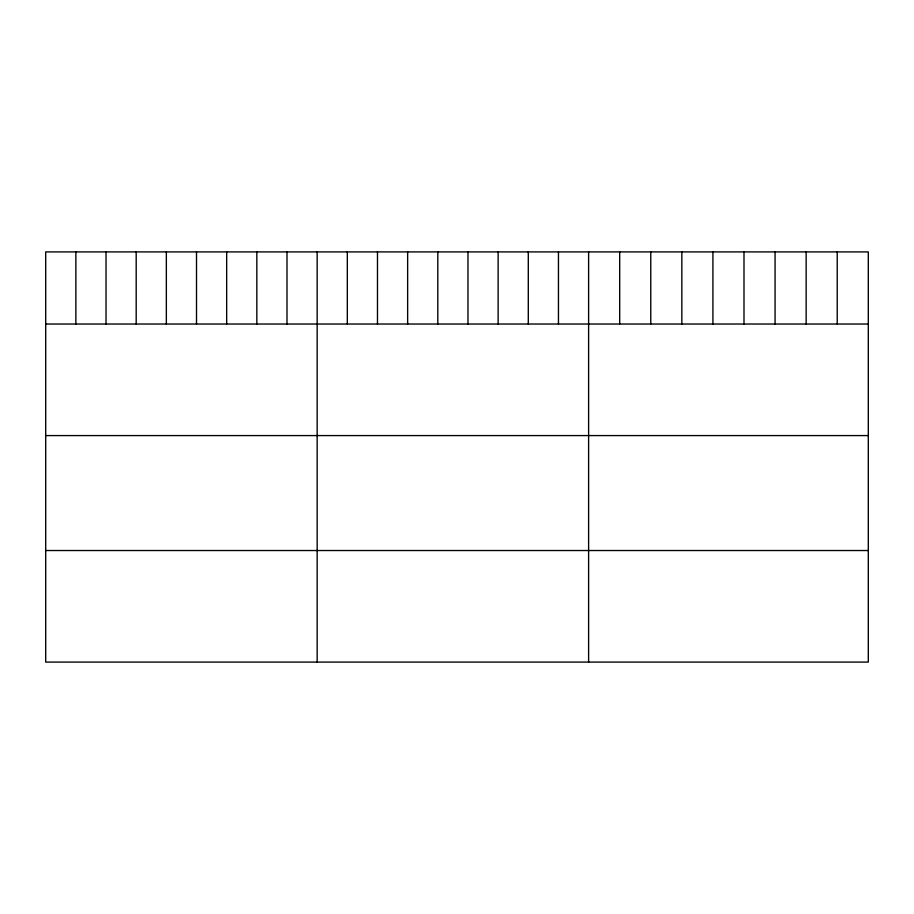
<?xml version="1.0" encoding="UTF-8"?>
<svg xmlns="http://www.w3.org/2000/svg" width="914" height="914" viewBox="0 0 914 914"><rect width="100%" height="100%" fill="white"/><g stroke="black" fill="none" stroke-linecap="round" stroke-linejoin="round"><path stroke-width="1.37" d="M868.3 324.024L868.3 662.09L45.7 662.09L45.7 251.91L868.3 251.91L868.3 324.024L45.7 324.024M45.7 435.578L868.3 435.578M45.7 550.525L868.3 550.525M837.224 251.91L837.224 324.024M806.148 251.91L806.148 324.024M775.072 251.91L775.072 324.024M743.996 251.91L743.996 324.024M712.92 251.91L712.92 324.024M681.844 251.91L681.844 324.024M650.768 251.91L650.768 324.024M619.692 251.91L619.692 324.024M588.616 251.91L588.616 662.09M558.454 251.91L558.454 324.024M528.292 251.91L528.292 324.024M498.13 251.91L498.13 324.024M467.968 251.91L467.968 324.024M437.806 251.91L437.806 324.024M407.644 251.91L407.644 324.024M377.482 251.91L377.482 324.024M347.32 251.91L347.32 324.024M317.158 251.91L317.158 662.09M286.996 251.91L286.996 324.024M256.834 251.91L256.834 324.024M226.672 251.91L226.672 324.024M196.51 251.91L196.51 324.024M166.348 251.91L166.348 324.024M136.186 251.91L136.186 324.024M106.024 251.91L106.024 324.024M75.862 251.91L75.862 324.024"/></g></svg>
